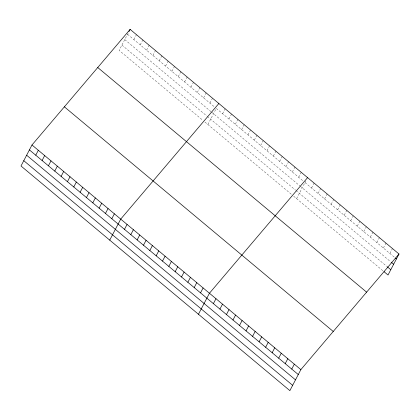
<?xml version="1.0" encoding="UTF-8"?>
<svg xmlns="http://www.w3.org/2000/svg" width="420" height="420" viewBox="0 0 420 420"><rect width="100%" height="100%" fill="white"/><g stroke="black" fill="none" stroke-linecap="round" stroke-linejoin="round"><path stroke-width="0.32" stroke-dasharray="2.1 1.58" d="M128.121 33.201L119.138 50.384L202.991 120.44M133.886 39.59L136.463 34.666M140.228 44.888L142.8 39.958M146.564 50.18L149.142 45.255M152.901 55.477L155.479 50.547M159.238 60.774L161.816 55.844M165.575 66.066L168.152 61.136M171.916 71.363L174.489 66.434M178.253 76.655L180.831 71.726M184.59 81.953L187.168 77.023M190.927 87.245L193.505 82.315M197.264 92.542L199.841 87.612M203.606 97.834L206.178 92.909M209.942 103.131L212.52 98.201M207.869 124.514L216.048 108.869M222.616 113.72L225.194 108.791M228.953 119.017L231.53 114.088M235.289 124.309L237.867 119.38M241.631 129.607L244.204 124.677M247.968 134.899L250.546 129.969M254.305 140.196L256.882 135.266M260.642 145.488L263.219 140.564M266.978 150.785L269.556 145.856M273.32 156.077L275.893 151.153M279.657 161.375L282.235 156.445M285.994 166.672L288.572 161.742M292.331 171.964L294.908 167.034M298.667 177.261L301.245 172.331M296.594 198.644L305.865 180.91M311.535 188.008L314.113 183.083M318.066 193.463L320.644 188.538M324.597 198.922L327.175 193.993M331.128 204.377L333.701 199.447M337.654 209.832L340.231 204.902M344.185 215.287L346.762 210.357M350.716 220.742L353.294 215.812M357.247 226.196L359.819 221.267M363.772 231.651L366.35 226.721M370.304 237.106L372.881 232.181M376.834 242.566L379.412 237.636M383.366 248.021L385.938 243.091M389.891 253.475L392.469 248.546M127.549 34.298L214.814 107.205M216.279 108.428L303.544 181.335M305.004 182.553L394.916 257.67M124.777 39.606L211.066 111.699M211.554 112.103L299.796 185.829M300.279 186.233L390.631 261.723M121.916 45.077L206.745 115.946M207.233 116.356L295.47 190.076M295.958 190.481L386.768 266.353M204.944 122.068L291.721 194.57M293.669 196.198L383.492 271.241"/><path stroke-width="0.63" d="M31.988 144.984L21 166L289.873 390.631L300.862 369.616L399 254L130.127 29.369L31.988 144.984L300.862 369.616M35.747 155.206L38.325 150.276M42.084 160.503L44.662 155.573M48.426 165.795L50.998 160.865M54.763 171.092L57.34 166.162M128.982 31.558L130.127 29.369M61.099 176.384L63.677 171.46M67.436 181.681L70.014 176.752M73.773 186.974L76.351 182.049M80.11 192.271L82.688 187.341M86.452 197.568L89.024 192.638M92.789 202.86L95.366 197.93M99.125 208.157L101.703 203.228M105.462 213.449L108.04 208.52M111.799 218.747L114.377 213.817M109.73 240.13L120.713 219.114L218.857 103.498M124.478 229.336L127.055 224.406M130.814 234.628L133.392 229.703M137.151 239.925L139.729 234.995M143.488 245.222L146.066 240.293M149.83 250.514L152.402 245.584M156.166 255.811L158.744 250.882M162.503 261.103L165.081 256.174M168.84 266.401L171.418 261.471M175.177 271.693L177.755 266.763M181.514 276.99L184.091 272.06M187.856 282.282L190.428 277.358M194.192 287.579L196.77 282.649M200.529 292.877L203.107 287.947M198.455 314.255L209.444 293.239L307.582 177.623M213.397 303.623L215.975 298.694M219.928 309.078L222.506 304.148M226.453 314.533L229.031 309.608M232.984 319.993L235.562 315.063M239.516 325.447L242.093 320.518M246.047 330.902L248.624 325.973M252.578 336.357L255.15 331.427M259.103 341.812L261.681 336.882M265.634 347.267L268.212 342.337M272.165 352.721L274.743 347.792M278.696 358.176L281.269 353.252M285.222 363.631L287.8 358.706M291.753 369.091L294.331 364.161M399 254L388.012 275.016L383.995 271.661M395.419 258.09L396.422 258.93M391.135 262.138L393.65 264.238M387.272 266.768L390.789 269.708M97.739 67.52L366.613 292.152M64.376 106.832L333.244 331.464M29.411 149.914L298.284 374.546M26.633 155.222L295.507 379.853M23.777 160.692L292.651 385.324"/></g></svg>
